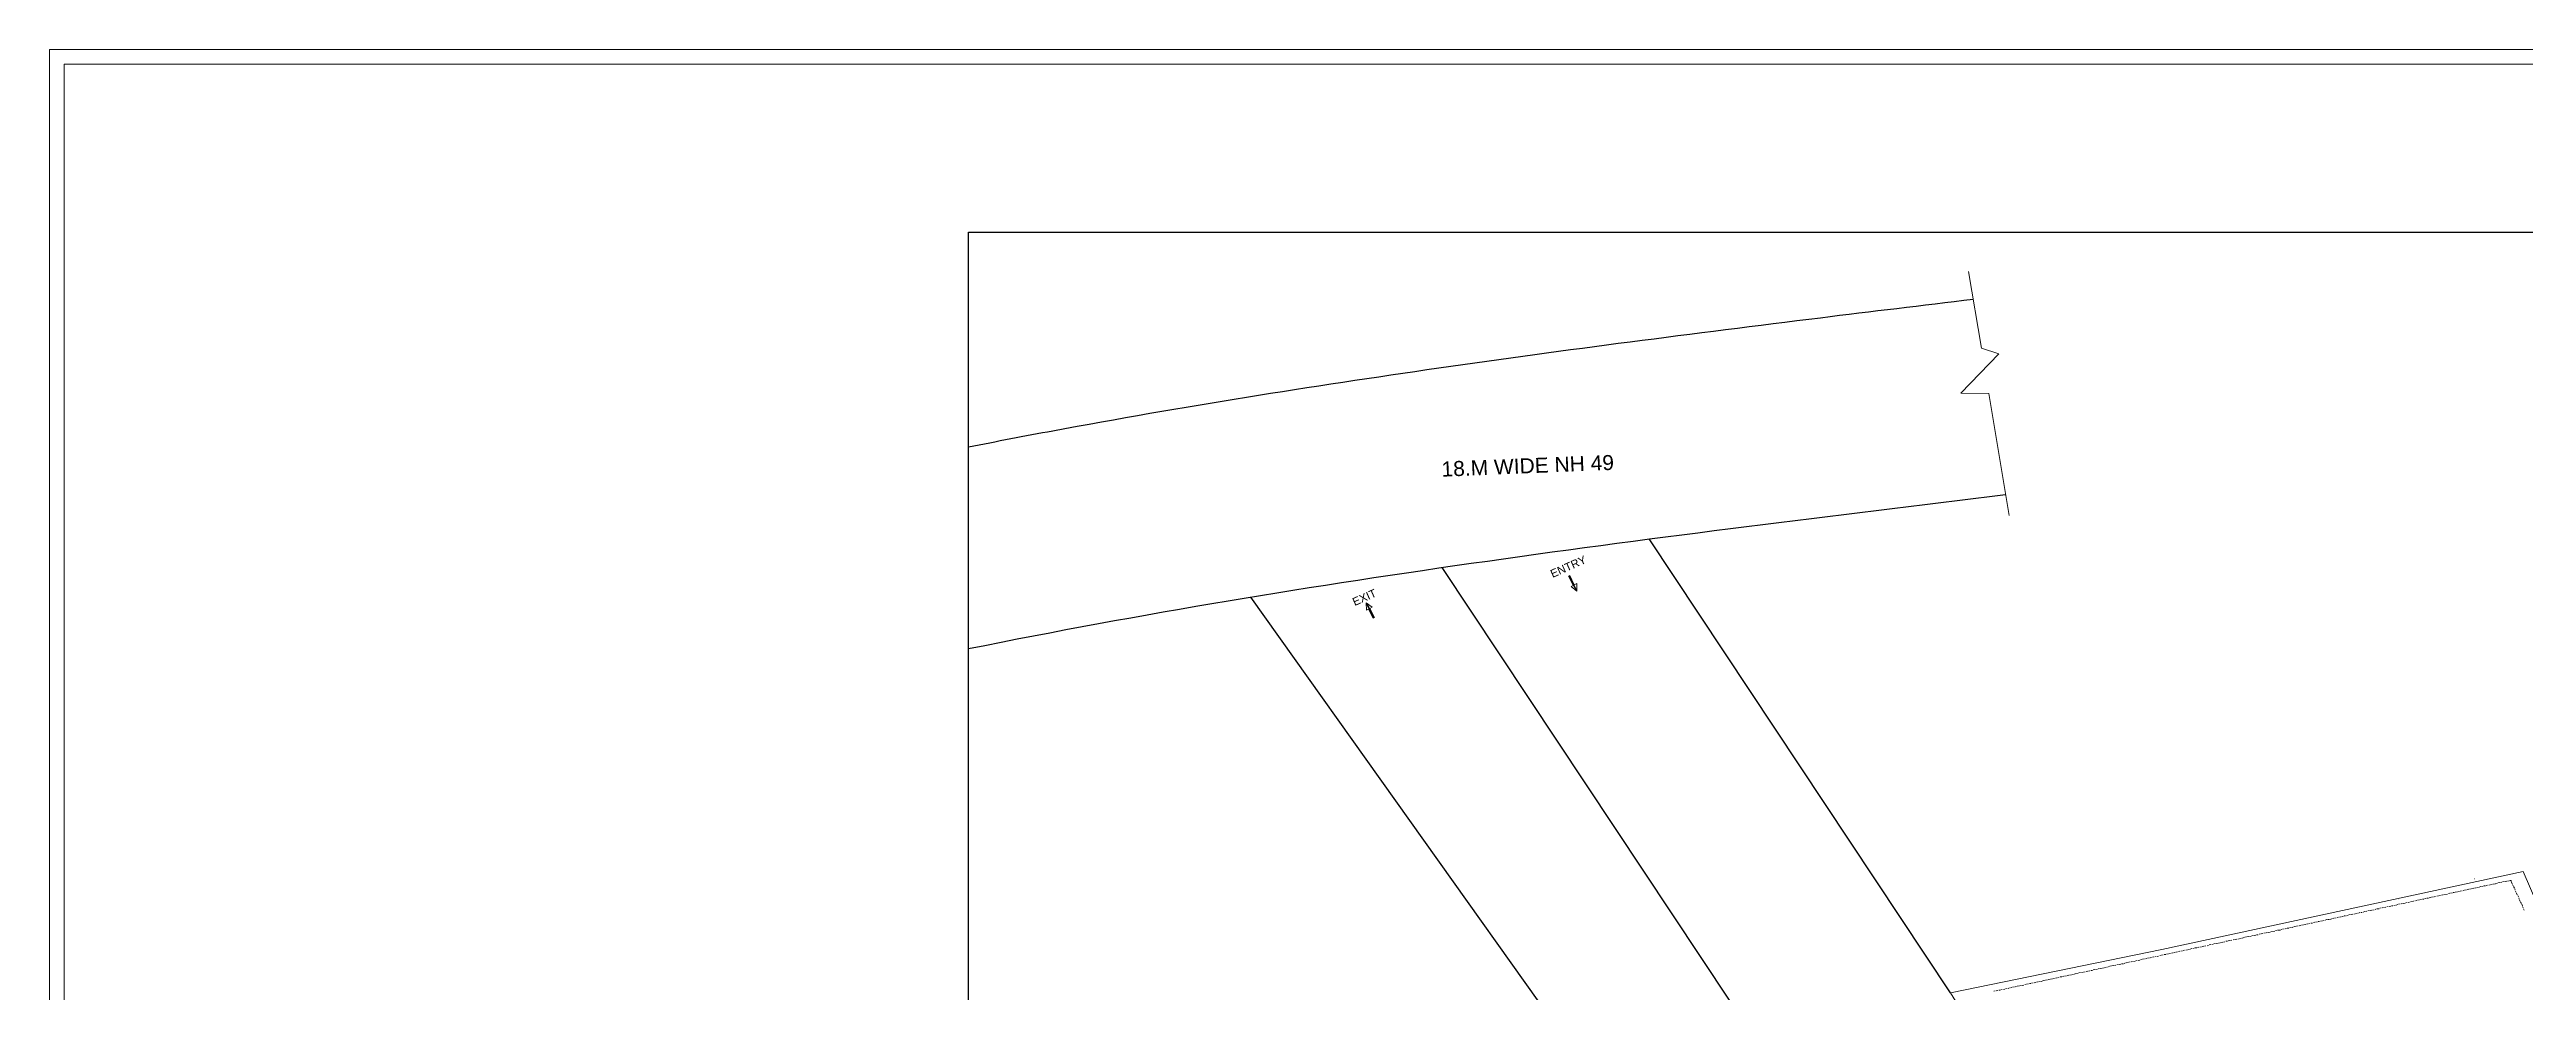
# Model space of a CAD drawing. Header units: inches. Extents: x 1969 to 240164, y 1364 to 46451.
# Drawn here: x 205093 to 228090, y 28360 to 37105 of the extents above; entities that cross this region are included whole.
import ezdxf

# ---------------------------------------------------------------- set-up
doc = ezdxf.new("R2010")
doc.units = ezdxf.units.IN
doc.header["$MEASUREMENT"] = 0
for name, color, linetype in [('PDF_0', 7, 'Continuous'), ('PDF_BH_Waste', 7, 'Continuous'), ('PDF_BOUNDARY', 7, 'Continuous'), ('PDF_INTERNAL ROAD', 7, 'Continuous'), ('PDF_TEXT', 7, 'Continuous'), ('PDF_TEXT2', 7, 'Continuous'), ('PDF_TXT', 7, 'Continuous'), ('PDF_Wall', 7, 'Continuous')]:
    doc.layers.add(name, color=color, linetype=linetype)
doc.styles.add('PDF Swiss721BT-LightExtended', font='arial.ttf')

msp = doc.modelspace()

# ---------------------------------------------------------------- linework, layer by layer
for p, q in [((222757, 28349), (219957, 32561)), ((221134, 27632), (218034, 32297)), ((219802, 27044), (216255, 32022))]:
    msp.add_line(p, q)
msp.add_lwpolyline([(213633, 35410), (230127, 35410), (230126, 16003), (213632, 16003)], close=True)
msp.add_open_spline([(213633, 33417), (213894, 33468), (214155, 33518), (215017, 33678), (215616, 33781), (216812, 33974), (217408, 34064), (218597, 34234), (219189, 34315), (220372, 34469), (220961, 34543), (222023, 34674), (222496, 34731), (222968, 34788)], degree=3, knots=[11374.455638, 11374.455638, 11374.455638, 11374.455638, 12146.691732, 12146.691732, 13928.331373, 13928.331373, 15709.971015, 15709.971015, 17491.610656, 17491.610656, 19273.250297, 19273.250297, 20710.500328, 20710.500328, 20710.500328, 20710.500328])
msp.add_open_spline([(213633, 31543), (216849, 32195), (220059, 32584), (223269, 32973)], degree=3)
at = {"layer": 'PDF_0', "lineweight": 0}
msp.add_lwpolyline([(224144, 28631), (224144, 28631)], dxfattribs=at)
at = {"layer": 'PDF_BH_Waste', "lineweight": 0}
for points in [[(205093, 12307), (240164, 12307), (240164, 37105), (205093, 37105)], [(205229, 12444), (240027, 12444), (240027, 36968), (205229, 36968)]]:
    msp.add_lwpolyline(points, close=True, dxfattribs=at)
at = {"layer": 'PDF_BOUNDARY', "lineweight": 0}
msp.add_lwpolyline([(225273, 24129), (225068, 24592), (222757, 28349), (224720, 28751), (228078, 29473), (229373, 26474), (230127, 26676)], dxfattribs=at)
at = {"layer": 'PDF_INTERNAL ROAD', "lineweight": 0}
msp.add_lwpolyline([(222925, 35043), (223045, 34333), (223206, 34281), (222852, 33916), (223114, 33911), (223301, 32780)], dxfattribs=at)
at = {"layer": 'PDF_TEXT2', "lineweight": 0}
for points in [[(227096, 29208), (227110, 29211)], [(227117, 29211), (227134, 29214)], [(227141, 29218), (227154, 29218)], [(227161, 29221), (227178, 29225)], [(227185, 29225), (227199, 29228)], [(227205, 29231), (227222, 29235)], [(227229, 29235), (227243, 29238)], [(227250, 29238), (227263, 29242)], [(227274, 29245), (227287, 29248)], [(227294, 29248), (227308, 29252)], [(227318, 29255), (227332, 29259)], [(227338, 29259), (227352, 29262)], [(227359, 29262), (227376, 29265)], [(227383, 29269), (227396, 29272)], [(227403, 29272), (227420, 29276)], [(227427, 29279), (227441, 29279)], [(227447, 29283), (227464, 29286)], [(227471, 29286), (227485, 29289)], [(227492, 29293), (227505, 29296)], [(227516, 29296), (227529, 29300)], [(227536, 29300), (227550, 29303)], [(227556, 29306), (227574, 29310)], [(227580, 29310), (227594, 29313)], [(227601, 29317), (227618, 29320)], [(227625, 29320), (227638, 29323)], [(227645, 29323), (227662, 29327)], [(227669, 29330), (227683, 29334)], [(227689, 29334), (227706, 29337)], [(227713, 29340), (227727, 29340)], [(227734, 29344), (227747, 29347)], [(227758, 29347), (227771, 29351)], [(227778, 29354), (227792, 29358)], [(227799, 29358), (227816, 29361)], [(227822, 29361), (227836, 29364)], [(227843, 29368), (227860, 29371)], [(227867, 29371), (227880, 29375)], [(227887, 29378), (227904, 29381)], [(227911, 29381), (227925, 29385)], [(227931, 29385), (227948, 29388)], [(227955, 29392), (227962, 29392), (227969, 29381)], [(227969, 29375), (227976, 29361)], [(227979, 29354), (227986, 29340)], [(227989, 29334), (227996, 29320)], [(228000, 29313), (228003, 29300)], [(228006, 29293), (228013, 29279)], [(228017, 29272), (228023, 29259)], [(228027, 29252), (228034, 29238)], [(228037, 29231), (228041, 29218)], [(228044, 29211), (228051, 29197)], [(226019, 28976), (226033, 28979)], [(226040, 28979), (226057, 28983)], [(226063, 28986), (226077, 28989)], [(226084, 28989), (226098, 28993)], [(226108, 28993), (226121, 28996)], [(226128, 29000), (226142, 29003)], [(226149, 29003), (226166, 29006)], [(226173, 29010), (226186, 29010)], [(226193, 29013), (226210, 29017)], [(226217, 29017), (226230, 29020)], [(226237, 29023), (226254, 29027)], [(226261, 29027), (226275, 29030)], [(226282, 29030), (226299, 29034)], [(226305, 29037), (226319, 29041)], [(226326, 29041), (226340, 29044)], [(226350, 29047), (226363, 29051)], [(226370, 29051), (226384, 29054)], [(226391, 29054), (226408, 29058)], [(226415, 29061), (226428, 29064)], [(226435, 29064), (226452, 29068)], [(226459, 29071), (226473, 29075)], [(226479, 29075), (226496, 29078)], [(226503, 29078), (226517, 29081)], [(226524, 29085), (226537, 29088)], [(226548, 29088), (226561, 29092)], [(226568, 29095), (226582, 29095)], [(226592, 29098), (226605, 29102)], [(226612, 29102), (226626, 29105)], [(226633, 29109), (226650, 29112)], [(226657, 29112), (226670, 29116)], [(226677, 29116), (226694, 29119)], [(226701, 29122), (226715, 29126)], [(226721, 29126), (226738, 29129)], [(226745, 29133), (226759, 29136)], [(226766, 29136), (226779, 29139)], [(226790, 29139), (226803, 29143)], [(226810, 29146), (226824, 29150)], [(226834, 29150), (226847, 29153)], [(226854, 29156), (226868, 29156)], [(226875, 29160), (226892, 29163)], [(226899, 29163), (226912, 29167)], [(226919, 29170), (226936, 29173)], [(226943, 29173), (226957, 29177)], [(226963, 29177), (226980, 29180)], [(226987, 29184), (227001, 29187)], [(227008, 29187), (227021, 29190)], [(227032, 29194), (227045, 29197)], [(227052, 29197), (227066, 29201)], [(227076, 29201), (227089, 29204)], [(228054, 29190), (228061, 29177)], [(228064, 29170), (228071, 29156)], [(228071, 29150), (228078, 29136)], [(228081, 29129), (228088, 29116)], [(224942, 28744), (224956, 28747)], [(224962, 28747), (224976, 28751)], [(224983, 28754), (225000, 28758)], [(225007, 28758), (225020, 28761)], [(225027, 28764), (225044, 28764)], [(225051, 28768), (225065, 28771)], [(225072, 28771), (225089, 28775)], [(225095, 28778), (225109, 28781)], [(225116, 28781), (225129, 28785)], [(225140, 28785), (225153, 28788)], [(225160, 28792), (225174, 28795)], [(225184, 28795), (225198, 28798)], [(225204, 28802), (225218, 28805)], [(225225, 28805), (225242, 28809)], [(225249, 28809), (225262, 28812)], [(225269, 28816), (225286, 28819)], [(225293, 28819), (225307, 28822)], [(225314, 28826), (225331, 28826)], [(225337, 28829), (225351, 28833)], [(225358, 28833), (225372, 28836)], [(225382, 28839), (225395, 28843)], [(225402, 28843), (225416, 28846)], [(225426, 28846), (225440, 28850)], [(225446, 28853), (225460, 28856)], [(225467, 28856), (225484, 28860)], [(225491, 28863), (225504, 28867)], [(225511, 28867), (225528, 28870)], [(225535, 28870), (225549, 28873)], [(225556, 28877), (225573, 28880)], [(225579, 28880), (225593, 28884)], [(225600, 28887), (225614, 28887)], [(225624, 28891), (225637, 28894)], [(225644, 28894), (225658, 28897)], [(225668, 28901), (225682, 28904)], [(225689, 28904), (225702, 28908)], [(225709, 28908), (225726, 28911)], [(225733, 28914), (225746, 28918)], [(225753, 28918), (225770, 28921)], [(225777, 28925), (225791, 28928)], [(225798, 28928), (225815, 28931)], [(225821, 28931), (225835, 28935)], [(225842, 28938), (225856, 28942)], [(225866, 28942), (225879, 28945)], [(225886, 28948), (225900, 28948)], [(225907, 28952), (225924, 28955)], [(225931, 28955), (225944, 28959)], [(225951, 28962), (225968, 28966)], [(225975, 28966), (225988, 28969)], [(225995, 28969), (226012, 28972)], [(223885, 28516), (223899, 28519)], [(223906, 28522), (223923, 28526)], [(223930, 28526), (223943, 28529)], [(223950, 28533), (223964, 28536)], [(223974, 28536), (223988, 28539)], [(223994, 28539), (224008, 28543)], [(224018, 28546), (224032, 28550)], [(224039, 28550), (224052, 28553)], [(224059, 28556), (224076, 28556)], [(224083, 28560), (224097, 28563)], [(224103, 28563), (224121, 28567)], [(224127, 28570), (224141, 28574)], [(224148, 28574), (224165, 28577)], [(224172, 28577), (224185, 28580)], [(224192, 28584), (224206, 28587)], [(224216, 28587), (224230, 28591)], [(224236, 28594), (224250, 28597)], [(224257, 28597), (224274, 28601)], [(224281, 28601), (224294, 28604)], [(224301, 28608), (224318, 28611)], [(224325, 28611), (224339, 28614)], [(224345, 28618), (224363, 28618)], [(224369, 28621), (224383, 28625)], [(224390, 28625), (224407, 28628)], [(224414, 28631), (224427, 28635)], [(224434, 28635), (224448, 28638)], [(224458, 28638), (224472, 28642)], [(224478, 28645), (224492, 28649)], [(224499, 28649), (224516, 28652)], [(224523, 28655), (224536, 28659)], [(224543, 28659), (224560, 28662)], [(224567, 28662), (224581, 28666)], [(224587, 28669), (224605, 28672)], [(224611, 28672), (224625, 28676)], [(224632, 28679), (224645, 28683)], [(224656, 28683), (224669, 28686)], [(224676, 28686), (224690, 28689)], [(224700, 28693), (224714, 28696)], [(224720, 28696), (224734, 28700)], [(224741, 28703), (224758, 28703)], [(224765, 28706), (224778, 28710)], [(224785, 28710), (224802, 28713)], [(224809, 28717), (224823, 28720)], [(224830, 28720), (224847, 28724)], [(224853, 28724), (224867, 28727)], [(224874, 28730), (224887, 28734)], [(224898, 28734), (224911, 28737)], [(224918, 28741), (224932, 28744)], [(223159, 28362), (223173, 28366)], [(223180, 28366), (223197, 28369)], [(223204, 28372), (223217, 28372)], [(223224, 28376), (223238, 28379)], [(223248, 28379), (223262, 28383)], [(223268, 28386), (223282, 28389)], [(223292, 28389), (223306, 28393)], [(223313, 28393), (223326, 28396)], [(223333, 28400), (223350, 28403)], [(223357, 28403), (223371, 28406)], [(223377, 28410), (223394, 28413)], [(223401, 28413), (223415, 28417)], [(223422, 28417), (223439, 28420)], [(223446, 28424), (223459, 28427)], [(223466, 28427), (223480, 28430)], [(223490, 28434), (223504, 28434)], [(223510, 28437), (223524, 28441)], [(223534, 28441), (223548, 28444)], [(223555, 28447), (223568, 28451)], [(223575, 28451), (223592, 28454)], [(223599, 28454), (223613, 28458)], [(223619, 28461), (223636, 28464)], [(223643, 28464), (223657, 28468)], [(223664, 28471), (223681, 28475)], [(223688, 28475), (223701, 28478)], [(223708, 28478), (223722, 28481)], [(223732, 28485), (223746, 28488)], [(223752, 28488), (223766, 28492)], [(223776, 28495), (223790, 28495)], [(223797, 28499), (223810, 28502)], [(223817, 28502), (223834, 28505)], [(223841, 28509), (223855, 28512)], [(223861, 28512), (223878, 28516)]]:
    msp.add_lwpolyline(points, dxfattribs=at)
at = {"layer": 'PDF_TXT', "lineweight": 0}
for points in [[(226919, 29218), (226919, 29218)], [(227625, 29405), (227621, 29405)]]:
    msp.add_lwpolyline(points, dxfattribs=at)
at = {"layer": 'PDF_Wall', "lineweight": 0}
for points in [[(219231, 32121), (219249, 32130), (219206, 32215), (219219, 32222), (219261, 32136), (219283, 32147), (219283, 32078)], [(217331, 31901), (217350, 31910), (217392, 31825), (217405, 31831), (217362, 31916), (217383, 31927), (217328, 31968)]]:
    msp.add_lwpolyline(points, close=True, dxfattribs=at)
at = {"layer": 'PDF_Wall', "transparency": 33554559}
for points in [[(219213, 32219), (219271, 32087), (219206, 32215)], [(219219, 32222), (219283, 32078), (219213, 32219)], [(219283, 32078), (219213, 32219), (219271, 32087)], [(219283, 32094), (219219, 32222), (219283, 32078)], [(217341, 31959), (217405, 31831), (217328, 31968)], [(217405, 31831), (217328, 31968), (217399, 31828)], [(217328, 31968), (217399, 31828), (217328, 31953)], [(217399, 31828), (217328, 31953), (217392, 31825)]]:
    msp.add_solid(points, dxfattribs=at)

# ---------------------------------------------------------------- texts
at = {"layer": 'PDF_TEXT', "attachment_point": 4, "style": 'PDF Swiss721BT-LightExtended'}
for s, insert, char_height, rotation in [('18.M WIDE NH 49', (218027, 33208), 139.58, 2.2838), ('ENTRY', (219044, 32233), 74.3, 23.9828), ('EXIT', (217205, 31972), 74.3, 23.9828)]:
    msp.add_mtext(s, dxfattribs=dict(at, insert=insert, char_height=char_height, rotation=rotation))

doc.saveas('drawing.dxf')
